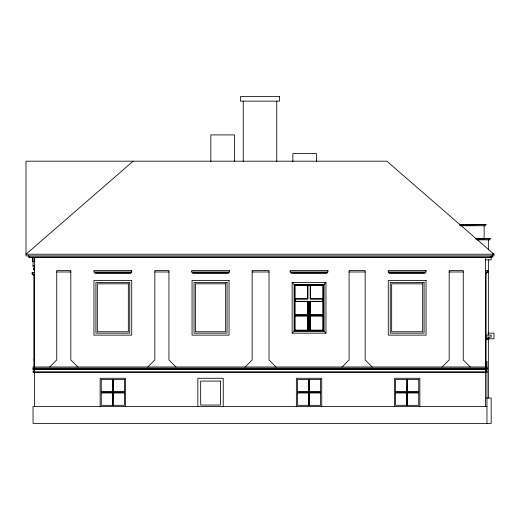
<?xml version="1.0" encoding="UTF-8"?>
<svg xmlns="http://www.w3.org/2000/svg" width="520" height="520" viewBox="0 0 520 520"><rect width="100%" height="100%" fill="white"/><g stroke="black" fill="none" stroke-linecap="round" stroke-linejoin="round"><path stroke-width="0.78" d="M487.097 271.98L487.247 271.869A0.884 0.884 0 0 0 487.416 271.596L487.097 270.575M486.558 372.431A1.8 1.274 90 0 1 486.174 372.632L486.298 372.587A1.111 1.111 0 0 0 486.954 371.787L486.154 371.456L485.823 370.656A1.125 1.125 0 0 1 486.954 369.531L486.154 369.856L485.823 370.656A1.125 1.125 0 0 0 486.954 371.787L486.558 372.431A1.8 1.274 -90 0 1 486.434 372.522M131.443 271.98L130.598 273.39L95.076 273.39L94.224 271.98M229.151 271.98L228.306 273.39L192.784 273.39L191.939 271.98M327.665 271.98L326.82 273.39L291.291 273.39L290.446 271.98M425.776 271.98L424.925 273.39L389.402 273.39L388.557 271.98M33.703 268.508L34.742 267.599M486.246 273.39L487.708 271.94A0.786 0.786 0 0 0 487.708 270.615L485.543 270.575M49.68 366.99L56.732 359.944L56.732 270.575L70.824 270.575L70.824 359.944L77.877 366.99M147.791 366.99L154.843 359.944L154.843 270.575L168.935 270.575L168.935 359.944L175.988 366.99M322.985 285.396L325.969 282.412L292.142 282.412L292.142 333.157L325.969 333.157L325.969 282.412M245.108 366.99L252.155 359.944L252.155 270.575L269.022 270.575L269.022 359.944L276.068 366.99M292.142 333.157L295.126 330.174M342.043 366.99L349.089 359.944L349.089 270.575L365.157 270.575L365.157 359.944L372.209 366.99M442.124 366.99L449.176 359.944L449.176 270.575L463.268 270.575L463.268 359.944L470.321 366.99M133.133 161.187L26 254.222L494 254.222L386.867 161.187L26 161.187L26 255.911L494 255.911L494 253.936L492.407 253.936M32.864 272.545L32.715 272.656A0.884 0.884 0 0 0 32.715 273.845L32.864 273.956M486.954 372.632L33.826 372.632A1.8 1.274 90 0 1 33.443 372.431C32.357 371.592 34.398 371.722 34.177 370.656A1.125 1.125 0 0 0 33.046 369.531L33.098 367.776L33.93 366.99A1.144 1.144 0 0 0 33.053 368.121L486.954 368.121L486.07 366.99L486.07 271.98L487.617 271.98M460.168 225.745L485.543 225.745L485.543 224.62M475.274 238.713L490.62 238.713L476.086 238.999M476.885 239.844L489.769 239.844L489.769 238.713M32.487 258.875L34.905 258.875M485.179 259.857L491.179 259.857L491.179 255.911M32.487 260.072L34.905 260.072M34.671 261.339L32.487 261.339L32.487 257.601M33.046 265.779L34.671 265.779M34.671 266.909L33.046 266.909L33.046 261.339M34.34 267.755L34.742 267.755M56.732 271.98L70.824 271.98M154.843 271.98L168.935 271.98M252.155 271.98L269.022 271.98M349.089 271.98L365.157 271.98M449.176 271.98L463.268 271.98M34.456 272.545L32.292 272.584A0.786 0.786 0 0 0 32.292 273.917L33.891 273.956L33.891 366.99L486.954 366.99M94.51 272.532L131.157 272.532M192.218 272.532L228.872 272.532M290.732 272.532L327.379 272.532M388.843 272.532L425.49 272.532M94.79 272.662L130.877 272.662M192.504 272.662L228.592 272.662M291.012 272.662L327.1 272.662M389.123 272.662L425.21 272.662M294.957 285.233L323.154 285.233L323.154 330.343L294.957 330.343M294.957 285.396L323.154 285.396M323.154 298.766L310.466 298.766L310.466 285.233M323.154 301.587L294.957 301.587L294.957 298.766L307.645 298.766L307.645 285.233M323.154 314.834L310.466 314.834L310.466 301.587M295.126 315.003L307.814 315.003L307.814 301.756L308.887 301.756L308.887 330.174M322.985 315.003L310.297 315.003L310.297 301.756L309.225 301.756L309.225 330.174M295.126 315.796L307.814 315.796L307.814 330.174M322.985 315.796L310.297 315.796L310.297 330.174M323.154 315.965L310.466 315.965L310.466 330.343M294.957 330.174L323.154 330.174M487.851 333.157L494 333.157L494 338.8L487.682 338.8M485.543 335.134L491.179 335.134L491.179 337.11L485.543 337.11M486.219 338.52L488.924 338.52L488.924 337.11M486.291 339.365L487.799 339.365L487.799 338.52M33.891 359.944L34.456 359.944M486.07 361.354L486.954 361.354L486.954 423.378M33.046 368.966L486.954 368.966L486.954 368.121A1.144 1.144 0 0 0 486.07 366.99M486.954 369.531L33.046 369.531L33.846 369.856L34.177 370.656A1.125 1.125 0 0 1 33.046 371.787A1.111 1.111 0 0 0 33.703 372.587L33.826 372.632A1.8 1.274 -90 0 1 33.443 372.431M33.046 371.787L486.954 371.787M101.276 391.8L112.411 391.8M113.256 391.8L124.391 391.8M297.499 391.8L308.633 391.8M309.478 391.8L320.613 391.8M395.61 391.8L406.744 391.8M407.589 391.8L418.724 391.8M101.276 392.932L112.411 392.932M113.256 392.932L124.391 392.932M297.499 392.932L308.633 392.932M309.478 392.932L320.613 392.932M395.61 392.932L406.744 392.932M407.589 392.932L418.724 392.932M486.246 398.001L491.179 398.001L491.179 423.378L33.046 423.378L33.046 406.465L486.954 406.465M34.372 270.315L33.703 269.536M292.142 282.412L295.126 285.396M322.985 330.174L325.969 333.157M32.383 273.956L33.755 275.366M492.59 255.632L492.59 257.043L28.704 257.043L28.704 255.911M490.054 257.043L490.054 257.601L29.581 257.601L29.581 257.043M488.365 239.844L488.365 250.023M488.365 259.857L488.365 334.99M488.365 338.163L488.365 398.001M485.543 257.601L485.543 406.465M484.133 225.745L484.133 238.999M419.854 406.465L419.854 378.268L394.478 378.268L394.478 406.465M407.589 379.399L407.589 405.334M406.744 379.399L406.744 405.334M322.985 285.233L322.985 330.343M321.744 406.465L321.744 378.268L296.368 378.268L296.368 406.465M316.524 161.571L316.524 153.595L292.858 153.595L292.858 161.694M309.478 379.399L309.478 405.334M309.056 301.587L309.056 330.343M308.633 379.399L308.633 405.334M307.645 301.587L307.645 314.834L294.957 314.834L294.957 315.965L307.645 315.965L307.645 330.343M295.126 285.233L295.126 330.343M276.75 101.134L276.75 161.609M243.25 101.134L243.25 161.609M234.514 161.337L234.514 134.907L210.847 134.907L210.847 161.486M223.236 406.465L223.236 378.268L197.86 378.268L197.86 406.465M125.522 406.465L125.522 378.268L100.145 378.268L100.145 406.465M113.256 379.399L113.256 405.334M112.411 379.399L112.411 405.334M34.456 257.601L34.456 406.465M34.177 270.289L34.177 270.855M33.423 268.508L33.423 269.536M29.946 257.043L29.946 257.601M28.821 255.911L28.821 257.043M488.033 271.583A0.786 0.786 0 0 1 488.033 272.103M486.7 368.453C486.798 369.909 486.753 367.374 486.7 368.453M279.572 96.623L240.428 96.623L240.428 101.134L279.572 101.134L279.572 96.623M486.109 224.62L459.602 224.9L486.109 224.62M131.722 270.575L93.945 270.575L93.945 271.98L131.722 271.98L131.722 270.575M229.437 270.575L191.659 270.575L191.659 271.98L229.437 271.98L229.437 270.575M327.945 270.575L290.167 270.575L290.167 271.98L327.945 271.98L327.945 270.575M426.056 270.575L388.278 270.575L388.278 271.98L426.056 271.98L426.056 270.575M131.722 280.442L93.945 280.442L93.945 335.134L131.722 335.134L131.722 280.442M229.041 280.442L192.056 280.442L192.056 335.134L229.041 335.134L229.041 280.442M426.056 280.442L388.278 280.442L388.278 335.134L426.056 335.134L426.056 280.442M129.747 282.412L95.921 282.412L95.921 333.157L129.747 333.157L129.747 282.412M227.065 282.412L194.031 282.412L194.031 333.157L227.065 333.157L227.065 282.412M424.079 282.412L390.254 282.412L390.254 333.157L424.079 333.157L424.079 282.412M128.343 283.822L97.325 283.822L97.325 331.753L128.343 331.753L128.343 283.822M225.654 283.822L195.436 283.822L195.436 331.753L225.654 331.753L225.654 283.822M422.675 283.822L391.657 283.822L391.657 331.753L422.675 331.753L422.675 283.822M323.94 284.44L294.171 284.44L294.171 331.13L323.94 331.13L323.94 284.44M323.778 284.609L294.333 284.609L294.333 330.967L323.778 330.967L323.778 284.609M310.173 285.519L307.938 285.519L307.938 299.052L295.25 299.052L295.25 301.294L322.861 301.294L322.861 299.052L310.173 299.052L310.173 285.519M124.391 379.399L101.276 379.399L101.276 405.334L124.391 405.334L124.391 379.399M320.613 379.399L297.499 379.399L297.499 405.334L320.613 405.334L320.613 379.399M418.724 379.399L395.61 379.399L395.61 405.334L418.724 405.334L418.724 379.399M112.977 379.678L112.691 405.054L112.977 379.678M309.199 379.678L308.913 405.054L309.199 379.678M407.31 379.678L407.024 405.054L407.31 379.678M220.415 381.089L200.681 381.089L200.681 405.054L220.415 405.054L220.415 381.089M112.132 392.087L101.556 392.087L101.556 392.646L112.132 392.646L112.132 392.087M124.111 392.087L113.535 392.087L113.535 392.646L124.111 392.646L124.111 392.087M308.353 392.087L297.778 392.087L297.778 392.646L308.353 392.646L308.353 392.087M320.333 392.087L309.757 392.087L309.757 392.646L320.333 392.646L320.333 392.087M406.465 392.087L395.889 392.087L395.889 392.646L406.465 392.646L406.465 392.087M418.444 392.087L407.869 392.087L407.869 392.646L418.444 392.646L418.444 392.087"/></g></svg>
